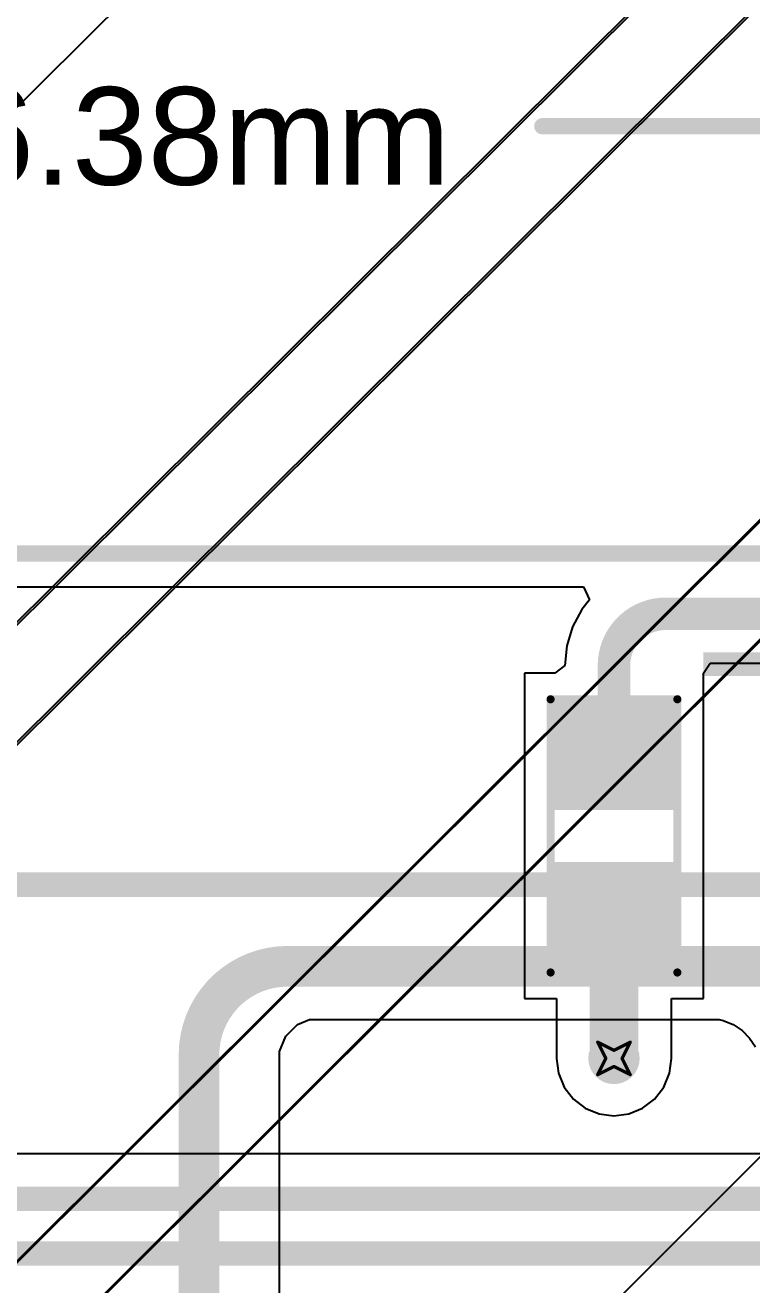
# Model space of a CAD drawing. Header units: inches. Extents: x 0 to 213, y 0 to 212.
# Drawn here: x 1.38 to 1.827, y 1.598 to 2.372 of the extents above; entities that cross this region are included whole.
import ezdxf

# ---------------------------------------------------------------- set-up
doc = ezdxf.new("R2010")
doc.units = ezdxf.units.IN
doc.header["$MEASUREMENT"] = 0
for name, color, linetype in [('Board Outline', 216, 'Continuous'), ('Bottom Layer', 5, 'Continuous'), ('Bottom Overlay', 54, 'Continuous'), ('Bottom Paste', 16, 'Continuous'), ('Bottom Solder', 6, 'Continuous'), ('Dimension', 6, 'Continuous'), ('Drill Drawing', 1, 'Continuous'), ('Top Layer', 1, 'Continuous'), ('Top Solder', 216, 'Continuous'), ('Via Holes', 16, 'Continuous')]:
    doc.layers.add(name, color=color, linetype=linetype)
doc.styles.add('Arial', font='', dxfattribs={"height": 0.2})
doc.styles.get('Arial').set_extended_font_data('Arial')

# ---------------------------------------------------------------- blocks, each defined once
blk = doc.blocks.new('R___1206_B_29')
at = {"layer": 'Bottom Layer'}
for points in [[(-0.08, 0.035), (-0.02, 0.035), (-0.02, -0.035), (-0.08, -0.035)], [(0.02, 0.035), (0.08, 0.035), (0.08, -0.035), (0.02, -0.035)]]:
    blk.add_hatch(color=5, dxfattribs=at).paths.add_polyline_path(points)
at = {"layer": 'Bottom Paste'}
for points in [[(-0.08, 0.035), (-0.02, 0.035), (-0.02, -0.035), (-0.08, -0.035)], [(0.02, 0.035), (0.08, 0.035), (0.08, -0.035), (0.02, -0.035)]]:
    blk.add_hatch(color=16, dxfattribs=at).paths.add_polyline_path(points)
at = {"layer": 'Bottom Solder'}
for points in [[(-0.084, 0.039), (-0.016, 0.039), (-0.016, -0.039), (-0.084, -0.039)], [(0.016, 0.039), (0.084, 0.039), (0.084, -0.039), (0.016, -0.039)]]:
    blk.add_hatch(color=6, dxfattribs=at).paths.add_polyline_path(points)
at = {"layer": 'Bottom Overlay', "const_width": 0.005}
for points in [[(0.084, 0.039), (-0.084, 0.039)], [(-0.084, -0.039), (-0.084, 0.039)], [(0.084, -0.039), (0.084, 0.039)], [(0.084, -0.039), (-0.084, -0.039)]]:
    blk.add_lwpolyline(points, dxfattribs=at)
at = {"layer": 'Bottom Overlay', "const_width": 0.0025}
for points in [[(-0.08525, 0.039, 1), (-0.08275, 0.039, 1)], [(-0.08525, 0.039, 1), (-0.08275, 0.039, 1)], [(0.08275, 0.039, 1), (0.08525, 0.039, 1)], [(0.08275, 0.039, 1), (0.08525, 0.039, 1)], [(-0.08525, -0.039, 1), (-0.08275, -0.039, 1)], [(-0.08525, -0.039, 1), (-0.08275, -0.039, 1)], [(0.08275, -0.039, 1), (0.08525, -0.039, 1)], [(0.08275, -0.039, 1), (0.08525, -0.039, 1)]]:
    blk.add_lwpolyline(points, format="xyb", close=True, dxfattribs=at)
blk = doc.blocks.new('5050_LED_56')
at = {"layer": 'Top Solder'}
blk.add_line((0.0156, -0.09023), (-211.60534, -211.48777), dxfattribs=at)
blk = doc.blocks.new('5050_LED_57')
at = {"layer": 'Top Solder'}
for p in [(0.0156, -0.09023), (-0.05874, -0.09026)]:
    blk.add_line(p, (-211.99904, -211.48777), dxfattribs=at)
blk = doc.blocks.new('5050_LED_58')
at = {"layer": 'Top Solder'}
for p in [(0.0156, -0.09023), (-0.05874, -0.09026)]:
    blk.add_line(p, (-211.60534, -211.09407), dxfattribs=at)
blk = doc.blocks.new('5050_LED_59')
at = {"layer": 'Top Solder'}
for p in [(0.0156, -0.09023), (-0.05874, -0.09026)]:
    blk.add_line(p, (-211.99904, -211.09407), dxfattribs=at)
blk = doc.blocks.new('5050_LED_60')
at = {"layer": 'Top Solder'}
for p in [(0.0156, -0.09023), (-0.05874, -0.09026)]:
    blk.add_line(p, (-211.60534, -210.70036), dxfattribs=at)
blk = doc.blocks.new('5050_LED_61')
at = {"layer": 'Top Solder'}
blk.add_line((-0.05874, -0.09026), (-211.99904, -210.70036), dxfattribs=at)

msp = doc.modelspace()

# ---------------------------------------------------------------- hatches: boundary and pattern name
at = {"layer": 'Bottom Layer'}
msp.add_hatch(color=5, dxfattribs=at).paths.add_polyline_path([(1.79751, 1.97187), (1.98622, 1.97187), (1.98622, 1.98645), (1.79751, 1.98645)])
h = msp.add_hatch(color=5, dxfattribs=at)
edge = h.paths.add_edge_path()
edge.add_arc((1.74251, 1.7368), 0.01181, 0, 360)
at = {"layer": 'Bottom Solder'}
h = msp.add_hatch(color=6, dxfattribs=at)
edge = h.paths.add_edge_path()
edge.add_arc((1.74251, 1.7368), 0.01581, 0, 360)
at = {"layer": 'Top Layer'}
h = msp.add_hatch(color=1, dxfattribs=at)
edge = h.paths.add_edge_path()
edge.add_arc((1.74251, 1.7368), 0.01181, 0, 360)
at = {"layer": 'Top Solder'}
h = msp.add_hatch(color=216, dxfattribs=at)
edge = h.paths.add_edge_path()
edge.add_arc((1.74251, 1.7368), 0.01581, 0, 360)
at = {"layer": 'Via Holes'}
h = msp.add_hatch(color=7, dxfattribs=at)
edge = h.paths.add_edge_path()
edge.add_arc((1.74251, 1.7368), 0.00591, 0, 360)

# ---------------------------------------------------------------- linework, layer by layer
at = {"layer": 'Board Outline', "const_width": 0.01}
msp.add_lwpolyline([(0, 2.04724), (3.00697, 2.04724)], dxfattribs=at)
at = {"layer": 'Bottom Layer'}
for p, q in [((0.74691, 2.02685), (1.72376, 2.02685)), ((1.72376, 2.02685), (1.72754, 2.01885)), ((1.72754, 2.01885), (1.72267, 2.01292)), ((1.72267, 2.01292), (1.71694, 2.00219)), ((1.71694, 2.00219), (1.71341, 1.99055)), ((1.71341, 1.99055), (1.71221, 1.97845)), ((1.71221, 1.97845), (1.70621, 1.97364)), ((1.79751, 1.97364), (1.80162, 1.97994)), ((1.80162, 1.97994), (1.85479, 1.97994)), ((1.70621, 1.97364), (1.68751, 1.97364)), ((1.68751, 1.97364), (1.68751, 1.87364)), ((1.79751, 1.87364), (1.79751, 1.97364)), ((1.68751, 1.87364), (1.68751, 1.77364)), ((1.79751, 1.77364), (1.79751, 1.87364)), ((1.68751, 1.77364), (1.70721, 1.77364)), ((1.70721, 1.77364), (1.70721, 1.7368)), ((1.77781, 1.7368), (1.77781, 1.77364)), ((1.77781, 1.77364), (1.79751, 1.77364)), ((1.70721, 1.7368), (1.70841, 1.72767)), ((1.77661, 1.72767), (1.77781, 1.7368)), ((1.70841, 1.72767), (1.71194, 1.71915)), ((1.77309, 1.71915), (1.77661, 1.72767)), ((1.71194, 1.71915), (1.71755, 1.71184)), ((1.71755, 1.71184), (1.72486, 1.70623)), ((1.76016, 1.70623), (1.76748, 1.71184)), ((1.76748, 1.71184), (1.77309, 1.71915)), ((1.72486, 1.70623), (1.73338, 1.7027)), ((1.75165, 1.7027), (1.76016, 1.70623)), ((1.73338, 1.7027), (1.74251, 1.7015)), ((1.74251, 1.7015), (1.75165, 1.7027)), ((2.84766, 1.67819), (0.89763, 1.67819))]:
    msp.add_line(p, q, dxfattribs=at)
at = {"layer": 'Bottom Layer', "const_width": 0.02}
msp.add_lwpolyline([(1.74251, 1.97845, -0.414214), (1.77426, 2.0102)], format="xyb", dxfattribs=at)
at = {"layer": 'Bottom Layer'}
for points, const_width in [([(1.77426, 2.0102), (2.01584, 2.0102)], 0.02), ([(1.74251, 1.92364), (1.74251, 1.97845)], 0.02), ([(1.74251, 1.7368), (1.74251, 1.82364)], 0.03), ([(0.89763, 1.65045), (2.84766, 1.65045)], 0.015), ([(0.85396, 1.61686), (2.7917, 1.61686)], 0.015)]:
    msp.add_lwpolyline(points, dxfattribs=dict(at, const_width=const_width))
for points, const_width in [([(1.76926, 2.0102, 1), (1.77926, 2.0102, 1)], 0.01), ([(1.76926, 2.0102, 1), (1.77926, 2.0102, 1)], 0.01), ([(1.73751, 1.97845, 1), (1.74751, 1.97845, 1)], 0.01), ([(1.73751, 1.97845, 1), (1.74751, 1.97845, 1)], 0.01), ([(1.73751, 1.92364, 1), (1.74751, 1.92364, 1)], 0.01), ([(1.73501, 1.82364, 1), (1.75001, 1.82364, 1)], 0.015), ([(1.73501, 1.7368, 1), (1.75001, 1.7368, 1)], 0.015)]:
    msp.add_lwpolyline(points, format="xyb", close=True, dxfattribs=dict(at, const_width=const_width))
at = {"layer": 'Dimension', "const_width": 0.01}
msp.add_lwpolyline([(1.69842, 2.31), (3.00697, 2.31)], dxfattribs=at)
at = {"layer": 'Dimension', "const_width": 0.005}
msp.add_lwpolyline([(1.69592, 2.31, 1), (1.70092, 2.31, 1)], format="xyb", close=True, dxfattribs=at)
at = {"layer": 'Drill Drawing', "const_width": 0.002}
for points in [[(1.73251, 1.7468), (1.74251, 1.7418)], [(1.73251, 1.7468), (1.73751, 1.7368)], [(1.74251, 1.7418), (1.75251, 1.7468)], [(1.74751, 1.7368), (1.75251, 1.7468)], [(1.73251, 1.7268), (1.73751, 1.7368)], [(1.74751, 1.7368), (1.75251, 1.7268)], [(1.73251, 1.7268), (1.74251, 1.7318)], [(1.74251, 1.7318), (1.75251, 1.7268)]]:
    msp.add_lwpolyline(points, dxfattribs=at)
at = {"layer": 'Drill Drawing', "const_width": 0.001}
for points in [[(1.73201, 1.7468, 1), (1.73301, 1.7468, 1)], [(1.73201, 1.7468, 1), (1.73301, 1.7468, 1)], [(1.74201, 1.7418, 1), (1.74301, 1.7418, 1)], [(1.74201, 1.7418, 1), (1.74301, 1.7418, 1)], [(1.75201, 1.7468, 1), (1.75301, 1.7468, 1)], [(1.75201, 1.7468, 1), (1.75301, 1.7468, 1)], [(1.73701, 1.7368, 1), (1.73801, 1.7368, 1)], [(1.73701, 1.7368, 1), (1.73801, 1.7368, 1)], [(1.74701, 1.7368, 1), (1.74801, 1.7368, 1)], [(1.74701, 1.7368, 1), (1.74801, 1.7368, 1)], [(1.73201, 1.7268, 1), (1.73301, 1.7268, 1)], [(1.73201, 1.7268, 1), (1.73301, 1.7268, 1)], [(1.74201, 1.7318, 1), (1.74301, 1.7318, 1)], [(1.74201, 1.7318, 1), (1.74301, 1.7318, 1)], [(1.75201, 1.7268, 1), (1.75301, 1.7268, 1)], [(1.75201, 1.7268, 1), (1.75301, 1.7268, 1)]]:
    msp.add_lwpolyline(points, format="xyb", close=True, dxfattribs=at)
at = {"layer": 'Top Layer'}
for p, q in [((1.54779, 1.75757), (1.55527, 1.76067)), ((1.55527, 1.76067), (1.80721, 1.76067)), ((1.80721, 1.76067), (1.80974, 1.76017)), ((1.80974, 1.76017), (1.81582, 1.75765)), ((1.54063, 1.75041), (1.54779, 1.75757)), ((1.81582, 1.75765), (1.82129, 1.75399)), ((1.82129, 1.75399), (1.82594, 1.74934)), ((1.53675, 1.74105), (1.54063, 1.75041)), ((1.82594, 1.74934), (1.8296, 1.74387)), ((1.53675, 1.73598), (1.53675, 1.74105)), ((1.53675, 1.57202), (1.53675, 1.73598))]:
    msp.add_line(p, q, dxfattribs=at)
for points, const_width in [([(0.444, 1.84364), (2.136, 1.84364)], 0.015), ([(1.54166, 1.79345), (1.94423, 1.79345)], 0.025), ([(1.48722, 1.52256), (1.48722, 1.73902)], 0.025)]:
    msp.add_lwpolyline(points, dxfattribs=dict(at, const_width=const_width))
at = {"layer": 'Top Layer', "const_width": 0.025}
msp.add_lwpolyline([(1.48722, 1.73902, -0.414214), (1.54166, 1.79345)], format="xyb", dxfattribs=at)
at = {"layer": 'Top Layer', "const_width": 0.0125}
for points in [[(1.53541, 1.79345, 1), (1.54791, 1.79345, 1)], [(1.53541, 1.79345, 1), (1.54791, 1.79345, 1)], [(1.48097, 1.73902, 1), (1.49347, 1.73902, 1)], [(1.48097, 1.73902, 1), (1.49347, 1.73902, 1)]]:
    msp.add_lwpolyline(points, format="xyb", close=True, dxfattribs=at)

# ---------------------------------------------------------------- block references
for name, p, rotation in [('5050_LED_57', (0.50432, 0.63705), 180), ('5050_LED_59', (0.50432, 1.03075), 180), ('5050_LED_61', (0.50432, 1.42445), 180), ('5050_LED_56', (0.89802, 0.63705), 180), ('5050_LED_58', (0.89802, 1.03075), 180), ('5050_LED_60', (0.89802, 1.42445), 180), ('R___1206_B_29', (1.74251, 1.87364), 270)]:
    msp.add_blockref(name, p, dxfattribs=dict(rotation=rotation))

# ---------------------------------------------------------------- texts
at = {"layer": 'Dimension', "style": 'Arial'}
msp.add_text('76.38mm', height=0.06, dxfattribs=at).set_placement((1.29255, 2.27401))

doc.saveas('drawing.dxf')
